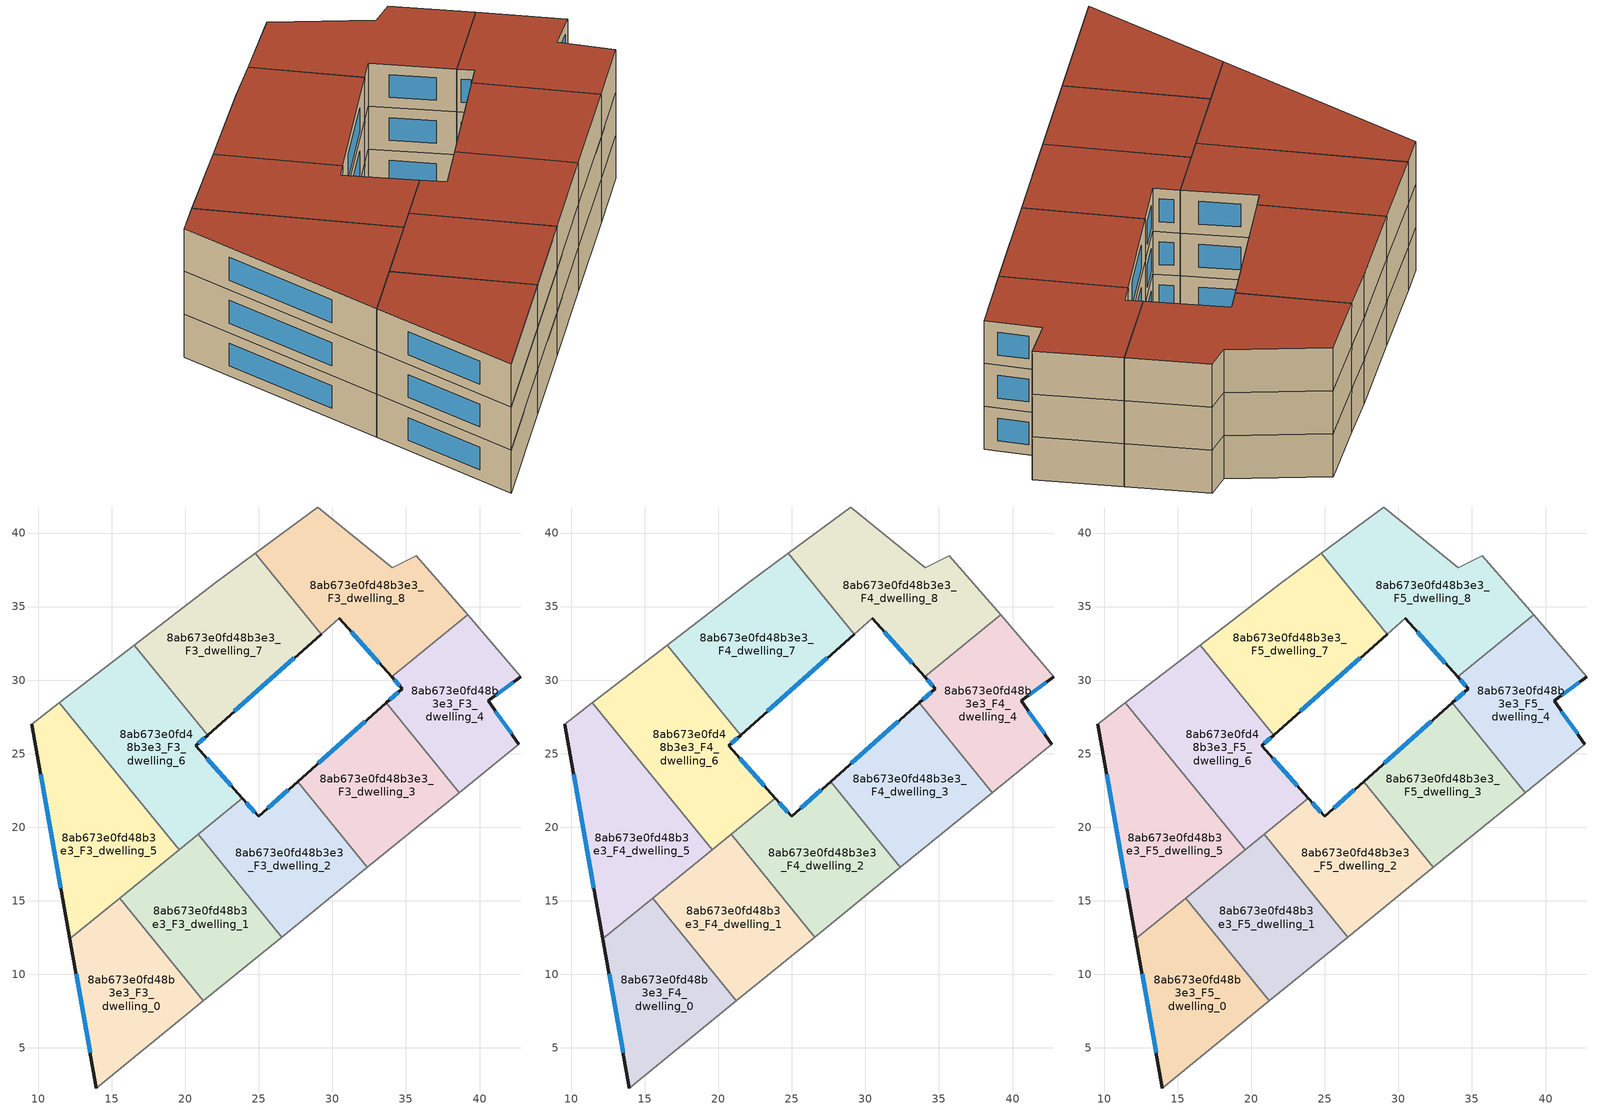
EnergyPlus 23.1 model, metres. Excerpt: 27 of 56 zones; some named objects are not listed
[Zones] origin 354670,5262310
8ab673e0fd48b3e3_F3_dwelling_0
 floor to 8ab673e0fd48b3e3_F2_dwelling_0 (EU_floor_Construction): 15.54,15.18 21.23,8.2 13.96,2.28 12.15,12.43 z9
 wall outside (EU_wall_Construction): 12.15,12.43 13.96,2.28 z9:12
 wall to 8ab673e0fd48b3e3_F3_dwelling_1 (EU_wall_Construction): 21.23,8.2 15.54,15.18 z9:12
 wall adiabatic (EU_wall_Construction): 13.96,2.28 21.23,8.2 z9:12
 wall to 8ab673e0fd48b3e3_F3_dwelling_5 (EU_wall_Construction): 15.54,15.18 12.15,12.43 z9:12
 window (EU_Window_Construction): 12.58,10.04 13.53,4.66 z9.7:11.3
8ab673e0fd48b3e3_F3_dwelling_1
 floor to 8ab673e0fd48b3e3_F2_dwelling_1 (EU_floor_Construction): 20.87,19.52 26.56,12.53 21.23,8.2 15.54,15.18 z9
 wall to 8ab673e0fd48b3e3_F3_dwelling_2 (EU_wall_Construction): 26.56,12.53 20.87,19.52 z9:12
 wall adiabatic (EU_wall_Construction): 21.23,8.2 26.56,12.53 z9:12
 wall to 8ab673e0fd48b3e3_F3_dwelling_6 (EU_wall_Construction): 20.87,19.52 19.58,18.47 z9:12
 wall to 8ab673e0fd48b3e3_F3_dwelling_5 (EU_wall_Construction): 19.58,18.47 15.54,15.18 z9:12
8ab673e0fd48b3e3_F3_dwelling_2
 floor to 8ab673e0fd48b3e3_F2_dwelling_2 (EU_floor_Construction): 27.63,23.1 32.37,17.27 26.56,12.53 20.87,19.52 23.88,21.97 24.98,20.74 z9
 wall outside (EU_wall_Construction): 27.63,23.1 24.98,20.74 23.88,21.97 z9:12
 wall to 8ab673e0fd48b3e3_F3_dwelling_3 (EU_wall_Construction): 32.37,17.27 27.63,23.1 z9:12
 wall adiabatic (EU_wall_Construction): 26.56,12.53 32.37,17.27 z9:12
 wall to 8ab673e0fd48b3e3_F3_dwelling_6 (EU_wall_Construction): 23.88,21.97 20.87,19.52 z9:12
 window (EU_Window_Construction): 24.72,21.03 24.13,21.68 / 27.01,22.54 25.6,21.29 z9.7:11.3
8ab673e0fd48b3e3_F3_dwelling_3
 floor to 8ab673e0fd48b3e3_F2_dwelling_3 (EU_floor_Construction): 33.65,28.45 38.62,22.35 32.37,17.27 27.63,23.1 z9
 wall outside (EU_wall_Construction): 33.65,28.45 27.63,23.1 z9:12
 wall to 8ab673e0fd48b3e3_F3_dwelling_4 (EU_wall_Construction): 38.62,22.35 33.65,28.45 z9:12
 wall adiabatic (EU_wall_Construction): 32.37,17.27 38.62,22.35 z9:12
 window (EU_Window_Construction): 32.24,27.19 29.04,24.35 z9.7:11.3
8ab673e0fd48b3e3_F3_dwelling_4
 floor to 8ab673e0fd48b3e3_F2_dwelling_4 (EU_floor_Construction): 39.18,34.43 42.82,30.23 40.59,28.59 42.67,25.65 38.62,22.35 33.65,28.45 34.74,29.42 34.02,30.23 z9
 wall outside (EU_wall_Construction): 34.02,30.23 34.74,29.42 33.65,28.45 / 42.67,25.65 40.59,28.59 42.82,30.23 z9:12
 wall to 8ab673e0fd48b3e3_F3_dwelling_8 (EU_wall_Construction): 39.18,34.43 34.02,30.23 z9:12
 wall adiabatic (EU_wall_Construction): 42.82,30.23 39.18,34.43 / 38.62,22.35 42.67,25.65 z9:12
 window (EU_Window_Construction): 34.19,30.04 34.57,29.61 / 41.11,28.98 42.29,29.84 / 42.18,26.34 41.08,27.9 / 34.48,29.19 33.91,28.68 z9.7:11.3
8ab673e0fd48b3e3_F3_dwelling_5
 floor to 8ab673e0fd48b3e3_F2_dwelling_5 (EU_floor_Construction): 11.44,28.47 19.58,18.47 12.15,12.43 9.55,27.02 z9
 wall outside (EU_wall_Construction): 9.55,27.02 12.15,12.43 z9:12
 wall adiabatic (EU_wall_Construction): 11.44,28.47 9.55,27.02 z9:12
 wall to 8ab673e0fd48b3e3_F3_dwelling_6 (EU_wall_Construction): 19.58,18.47 11.44,28.47 z9:12
 window (EU_Window_Construction): 10.16,23.59 11.54,15.85 z9.7:11.3
8ab673e0fd48b3e3_F3_dwelling_6
 floor to 8ab673e0fd48b3e3_F2_dwelling_6 (EU_floor_Construction): 21.52,26.26 20.69,25.53 23.88,21.97 19.58,18.47 11.44,28.47 16.53,32.38 z9
 wall outside (EU_wall_Construction): 23.88,21.97 20.69,25.53 21.52,26.26 z9:12
 wall adiabatic (EU_wall_Construction): 16.53,32.38 11.44,28.47 z9:12
 wall to 8ab673e0fd48b3e3_F3_dwelling_7 (EU_wall_Construction): 21.52,26.26 16.53,32.38 z9:12
 window (EU_Window_Construction): 23.13,22.81 21.44,24.69 / 20.89,25.7 21.32,26.09 z9.7:11.3
8ab673e0fd48b3e3_F3_dwelling_7
 floor to 8ab673e0fd48b3e3_F2_dwelling_7 (EU_floor_Construction): 24.75,38.62 29.22,33.12 21.52,26.26 16.53,32.38 22.02,36.59 z9
 wall outside (EU_wall_Construction): 21.52,26.26 29.22,33.12 z9:12
 wall adiabatic (EU_wall_Construction): 24.75,38.62 22.02,36.59 16.53,32.38 z9:12
 wall to 8ab673e0fd48b3e3_F3_dwelling_8 (EU_wall_Construction): 29.22,33.12 24.75,38.62 z9:12
 window (EU_Window_Construction): 23.33,27.87 27.41,31.51 z9.7:11.3
8ab673e0fd48b3e3_F3_dwelling_8
 floor to 8ab673e0fd48b3e3_F2_dwelling_8 (EU_floor_Construction): 35.7,38.46 39.18,34.43 34.02,30.23 30.46,34.21 29.22,33.12 24.75,38.62 28.99,41.77 34.07,37.65 z9
 wall outside (EU_wall_Construction): 30.46,34.21 34.02,30.23 z9:12
 wall adiabatic (EU_wall_Construction): 39.18,34.43 35.7,38.46 34.07,37.65 28.99,41.77 24.75,38.62 / 29.22,33.12 30.46,34.21 z9:12
 window (EU_Window_Construction): 31.29,33.28 33.18,31.16 z9.7:11.3
8ab673e0fd48b3e3_F4_dwelling_0
 floor to 8ab673e0fd48b3e3_F3_dwelling_0 (EU_floor_Construction): 15.54,15.18 21.23,8.2 13.96,2.28 12.15,12.43 z12
 wall outside (EU_wall_Construction): 12.15,12.43 13.96,2.28 z12:15
 wall to 8ab673e0fd48b3e3_F4_dwelling_1 (EU_wall_Construction): 21.23,8.2 15.54,15.18 z12:15
 wall adiabatic (EU_wall_Construction): 13.96,2.28 21.23,8.2 z12:15
 wall to 8ab673e0fd48b3e3_F4_dwelling_5 (EU_wall_Construction): 15.54,15.18 12.15,12.43 z12:15
 window (EU_Window_Construction): 12.58,10.04 13.53,4.66 z12.7:14.3
8ab673e0fd48b3e3_F4_dwelling_1
 floor to 8ab673e0fd48b3e3_F3_dwelling_1 (EU_floor_Construction): 20.87,19.52 26.56,12.53 21.23,8.2 15.54,15.18 z12
 wall to 8ab673e0fd48b3e3_F4_dwelling_2 (EU_wall_Construction): 26.56,12.53 20.87,19.52 z12:15
 wall adiabatic (EU_wall_Construction): 21.23,8.2 26.56,12.53 z12:15
 wall to 8ab673e0fd48b3e3_F4_dwelling_6 (EU_wall_Construction): 20.87,19.52 19.58,18.47 z12:15
 wall to 8ab673e0fd48b3e3_F4_dwelling_5 (EU_wall_Construction): 19.58,18.47 15.54,15.18 z12:15
8ab673e0fd48b3e3_F4_dwelling_2
 floor to 8ab673e0fd48b3e3_F3_dwelling_2 (EU_floor_Construction): 27.63,23.1 32.37,17.27 26.56,12.53 20.87,19.52 23.88,21.97 24.98,20.74 z12
 wall outside (EU_wall_Construction): 27.63,23.1 24.98,20.74 23.88,21.97 z12:15
 wall to 8ab673e0fd48b3e3_F4_dwelling_3 (EU_wall_Construction): 32.37,17.27 27.63,23.1 z12:15
 wall adiabatic (EU_wall_Construction): 26.56,12.53 32.37,17.27 z12:15
 wall to 8ab673e0fd48b3e3_F4_dwelling_6 (EU_wall_Construction): 23.88,21.97 20.87,19.52 z12:15
 window (EU_Window_Construction): 24.72,21.03 24.13,21.68 / 27.01,22.54 25.6,21.29 z12.7:14.3
8ab673e0fd48b3e3_F4_dwelling_3
 floor to 8ab673e0fd48b3e3_F3_dwelling_3 (EU_floor_Construction): 33.65,28.45 38.62,22.35 32.37,17.27 27.63,23.1 z12
 wall outside (EU_wall_Construction): 33.65,28.45 27.63,23.1 z12:15
 wall to 8ab673e0fd48b3e3_F4_dwelling_4 (EU_wall_Construction): 38.62,22.35 33.65,28.45 z12:15
 wall adiabatic (EU_wall_Construction): 32.37,17.27 38.62,22.35 z12:15
 window (EU_Window_Construction): 32.24,27.19 29.04,24.35 z12.7:14.3
8ab673e0fd48b3e3_F4_dwelling_4
 floor to 8ab673e0fd48b3e3_F3_dwelling_4 (EU_floor_Construction): 39.18,34.43 42.82,30.23 40.59,28.59 42.67,25.65 38.62,22.35 33.65,28.45 34.74,29.42 34.02,30.23 z12
 wall outside (EU_wall_Construction): 34.02,30.23 34.74,29.42 33.65,28.45 / 42.67,25.65 40.59,28.59 42.82,30.23 z12:15
 wall to 8ab673e0fd48b3e3_F4_dwelling_8 (EU_wall_Construction): 39.18,34.43 34.02,30.23 z12:15
 wall adiabatic (EU_wall_Construction): 42.82,30.23 39.18,34.43 / 38.62,22.35 42.67,25.65 z12:15
 window (EU_Window_Construction): 34.19,30.04 34.57,29.61 / 41.11,28.98 42.29,29.84 / 42.18,26.34 41.08,27.9 / 34.48,29.19 33.91,28.68 z12.7:14.3
8ab673e0fd48b3e3_F4_dwelling_5
 floor to 8ab673e0fd48b3e3_F3_dwelling_5 (EU_floor_Construction): 11.44,28.47 19.58,18.47 12.15,12.43 9.55,27.02 z12
 wall outside (EU_wall_Construction): 9.55,27.02 12.15,12.43 z12:15
 wall adiabatic (EU_wall_Construction): 11.44,28.47 9.55,27.02 z12:15
 wall to 8ab673e0fd48b3e3_F4_dwelling_6 (EU_wall_Construction): 19.58,18.47 11.44,28.47 z12:15
 window (EU_Window_Construction): 10.16,23.59 11.54,15.85 z12.7:14.3
8ab673e0fd48b3e3_F4_dwelling_6
 floor to 8ab673e0fd48b3e3_F3_dwelling_6 (EU_floor_Construction): 21.52,26.26 20.69,25.53 23.88,21.97 19.58,18.47 11.44,28.47 16.53,32.38 z12
 wall outside (EU_wall_Construction): 23.88,21.97 20.69,25.53 21.52,26.26 z12:15
 wall adiabatic (EU_wall_Construction): 16.53,32.38 11.44,28.47 z12:15
 wall to 8ab673e0fd48b3e3_F4_dwelling_7 (EU_wall_Construction): 21.52,26.26 16.53,32.38 z12:15
 window (EU_Window_Construction): 23.13,22.81 21.44,24.69 / 20.89,25.7 21.32,26.09 z12.7:14.3
8ab673e0fd48b3e3_F4_dwelling_7
 floor to 8ab673e0fd48b3e3_F3_dwelling_7 (EU_floor_Construction): 24.75,38.62 29.22,33.12 21.52,26.26 16.53,32.38 22.02,36.59 z12
 wall outside (EU_wall_Construction): 21.52,26.26 29.22,33.12 z12:15
 wall adiabatic (EU_wall_Construction): 24.75,38.62 22.02,36.59 16.53,32.38 z12:15
 wall to 8ab673e0fd48b3e3_F4_dwelling_8 (EU_wall_Construction): 29.22,33.12 24.75,38.62 z12:15
 window (EU_Window_Construction): 23.33,27.87 27.41,31.51 z12.7:14.3
8ab673e0fd48b3e3_F4_dwelling_8
 floor to 8ab673e0fd48b3e3_F3_dwelling_8 (EU_floor_Construction): 35.7,38.46 39.18,34.43 34.02,30.23 30.46,34.21 29.22,33.12 24.75,38.62 28.99,41.77 34.07,37.65 z12
 wall outside (EU_wall_Construction): 30.46,34.21 34.02,30.23 z12:15
 wall adiabatic (EU_wall_Construction): 39.18,34.43 35.7,38.46 34.07,37.65 28.99,41.77 24.75,38.62 / 29.22,33.12 30.46,34.21 z12:15
 window (EU_Window_Construction): 31.29,33.28 33.18,31.16 z12.7:14.3
8ab673e0fd48b3e3_F5_dwelling_0
 floor to 8ab673e0fd48b3e3_F4_dwelling_0 (EU_floor_Construction): 15.54,15.18 21.23,8.2 13.96,2.28 12.15,12.43 z15
 wall outside (EU_wall_Construction): 12.15,12.43 13.96,2.28 z15:18
 wall to 8ab673e0fd48b3e3_F5_dwelling_1 (EU_wall_Construction): 21.23,8.2 15.54,15.18 z15:18
 wall adiabatic (EU_wall_Construction): 13.96,2.28 21.23,8.2 z15:18
 wall to 8ab673e0fd48b3e3_F5_dwelling_5 (EU_wall_Construction): 15.54,15.18 12.15,12.43 z15:18
 window (EU_Window_Construction): 12.58,10.04 13.53,4.66 z15.7:17.3
 roof outside (EU_roof_Construction): 21.23,8.2 15.54,15.18 12.15,12.43 13.96,2.28 z18
8ab673e0fd48b3e3_F5_dwelling_1
 floor to 8ab673e0fd48b3e3_F4_dwelling_1 (EU_floor_Construction): 20.87,19.52 26.56,12.53 21.23,8.2 15.54,15.18 z15
 wall to 8ab673e0fd48b3e3_F5_dwelling_2 (EU_wall_Construction): 26.56,12.53 20.87,19.52 z15:18
 wall adiabatic (EU_wall_Construction): 21.23,8.2 26.56,12.53 z15:18
 wall to 8ab673e0fd48b3e3_F5_dwelling_6 (EU_wall_Construction): 20.87,19.52 19.58,18.47 z15:18
 wall to 8ab673e0fd48b3e3_F5_dwelling_5 (EU_wall_Construction): 19.58,18.47 15.54,15.18 z15:18
 roof outside (EU_roof_Construction): 26.56,12.53 20.87,19.52 15.54,15.18 21.23,8.2 z18
8ab673e0fd48b3e3_F5_dwelling_2
 floor to 8ab673e0fd48b3e3_F4_dwelling_2 (EU_floor_Construction): 27.63,23.1 32.37,17.27 26.56,12.53 20.87,19.52 23.88,21.97 24.98,20.74 z15
 wall outside (EU_wall_Construction): 27.63,23.1 24.98,20.74 23.88,21.97 z15:18
 wall to 8ab673e0fd48b3e3_F5_dwelling_3 (EU_wall_Construction): 32.37,17.27 27.63,23.1 z15:18
 wall adiabatic (EU_wall_Construction): 26.56,12.53 32.37,17.27 z15:18
 wall to 8ab673e0fd48b3e3_F5_dwelling_6 (EU_wall_Construction): 23.88,21.97 20.87,19.52 z15:18
 window (EU_Window_Construction): 24.72,21.03 24.13,21.68 / 27.01,22.54 25.6,21.29 z15.7:17.3
 roof outside (EU_roof_Construction): 32.37,17.27 27.63,23.1 24.98,20.74 23.88,21.97 20.87,19.52 26.56,12.53 z18
8ab673e0fd48b3e3_F5_dwelling_3
 floor to 8ab673e0fd48b3e3_F4_dwelling_3 (EU_floor_Construction): 33.65,28.45 38.62,22.35 32.37,17.27 27.63,23.1 z15
 wall outside (EU_wall_Construction): 33.65,28.45 27.63,23.1 z15:18
 wall to 8ab673e0fd48b3e3_F5_dwelling_4 (EU_wall_Construction): 38.62,22.35 33.65,28.45 z15:18
 wall adiabatic (EU_wall_Construction): 32.37,17.27 38.62,22.35 z15:18
 window (EU_Window_Construction): 32.24,27.19 29.04,24.35 z15.7:17.3
 roof outside (EU_roof_Construction): 38.62,22.35 33.65,28.45 27.63,23.1 32.37,17.27 z18
8ab673e0fd48b3e3_F5_dwelling_4
 floor to 8ab673e0fd48b3e3_F4_dwelling_4 (EU_floor_Construction): 39.18,34.43 42.82,30.23 40.59,28.59 42.67,25.65 38.62,22.35 33.65,28.45 34.74,29.42 34.02,30.23 z15
 wall outside (EU_wall_Construction): 34.02,30.23 34.74,29.42 33.65,28.45 / 42.67,25.65 40.59,28.59 42.82,30.23 z15:18
 wall to 8ab673e0fd48b3e3_F5_dwelling_8 (EU_wall_Construction): 39.18,34.43 34.02,30.23 z15:18
 wall adiabatic (EU_wall_Construction): 42.82,30.23 39.18,34.43 / 38.62,22.35 42.67,25.65 z15:18
 window (EU_Window_Construction): 34.19,30.04 34.57,29.61 / 41.11,28.98 42.29,29.84 / 42.18,26.34 41.08,27.9 / 34.48,29.19 33.91,28.68 z15.7:17.3
 roof outside (EU_roof_Construction): 42.67,25.65 40.59,28.59 42.82,30.23 39.18,34.43 34.02,30.23 34.74,29.42 33.65,28.45 38.62,22.35 z18
8ab673e0fd48b3e3_F5_dwelling_5
 floor to 8ab673e0fd48b3e3_F4_dwelling_5 (EU_floor_Construction): 11.44,28.47 19.58,18.47 12.15,12.43 9.55,27.02 z15
 wall outside (EU_wall_Construction): 9.55,27.02 12.15,12.43 z15:18
 wall adiabatic (EU_wall_Construction): 11.44,28.47 9.55,27.02 z15:18
 wall to 8ab673e0fd48b3e3_F5_dwelling_6 (EU_wall_Construction): 19.58,18.47 11.44,28.47 z15:18
 window (EU_Window_Construction): 10.16,23.59 11.54,15.85 z15.7:17.3
 roof outside (EU_roof_Construction): 19.58,18.47 11.44,28.47 9.55,27.02 12.15,12.43 z18
8ab673e0fd48b3e3_F5_dwelling_6
 floor to 8ab673e0fd48b3e3_F4_dwelling_6 (EU_floor_Construction): 21.52,26.26 20.69,25.53 23.88,21.97 19.58,18.47 11.44,28.47 16.53,32.38 z15
 wall outside (EU_wall_Construction): 23.88,21.97 20.69,25.53 21.52,26.26 z15:18
 wall adiabatic (EU_wall_Construction): 16.53,32.38 11.44,28.47 z15:18
 wall to 8ab673e0fd48b3e3_F5_dwelling_7 (EU_wall_Construction): 21.52,26.26 16.53,32.38 z15:18
 window (EU_Window_Construction): 23.13,22.81 21.44,24.69 / 20.89,25.7 21.32,26.09 z15.7:17.3
 roof outside (EU_roof_Construction): 23.88,21.97 20.69,25.53 21.52,26.26 16.53,32.38 11.44,28.47 19.58,18.47 z18
8ab673e0fd48b3e3_F5_dwelling_7
 floor to 8ab673e0fd48b3e3_F4_dwelling_7 (EU_floor_Construction): 24.75,38.62 29.22,33.12 21.52,26.26 16.53,32.38 22.02,36.59 z15
 wall outside (EU_wall_Construction): 21.52,26.26 29.22,33.12 z15:18
 wall adiabatic (EU_wall_Construction): 24.75,38.62 22.02,36.59 16.53,32.38 z15:18
 wall to 8ab673e0fd48b3e3_F5_dwelling_8 (EU_wall_Construction): 29.22,33.12 24.75,38.62 z15:18
 window (EU_Window_Construction): 23.33,27.87 27.41,31.51 z15.7:17.3
 roof outside (EU_roof_Construction): 29.22,33.12 24.75,38.62 22.02,36.59 16.53,32.38 21.52,26.26 z18
8ab673e0fd48b3e3_F5_dwelling_8
 floor to 8ab673e0fd48b3e3_F4_dwelling_8 (EU_floor_Construction): 35.7,38.46 39.18,34.43 34.02,30.23 30.46,34.21 29.22,33.12 24.75,38.62 28.99,41.77 34.07,37.65 z15
 wall outside (EU_wall_Construction): 30.46,34.21 34.02,30.23 z15:18
 wall adiabatic (EU_wall_Construction): 39.18,34.43 35.7,38.46 34.07,37.65 28.99,41.77 24.75,38.62 / 29.22,33.12 30.46,34.21 z15:18
 window (EU_Window_Construction): 31.29,33.28 33.18,31.16 z15.7:17.3
 roof outside (EU_roof_Construction): 39.18,34.43 35.7,38.46 34.07,37.65 28.99,41.77 24.75,38.62 29.22,33.12 30.46,34.21 34.02,30.23 z18
[Building]
EU S2 Campaign: North Axis=0; Terrain=City; Solar Distribution=FullExterior
[Site:Location]
Budapest.Ferenc.Liszt.Intl.AP: Latitude=47.437; Longitude=19.256; Time Zone=1; Elevation=185
[SizingPeriod:WeatherFileDays]
AnnualSizingPeriod: Begin Month=1; Begin Day of Month=1; End Month=12; End Day of Month=31; Day of Week for Start Day=Monday; Use Weather File Daylight Saving Period=No; Use Weather File Rain and Snow Indicators=No
[MATERIAL]
EU_InternalMass_Material: Roughness=MediumRough; Thickness=0.1; Conductivity=1; Density=1800; Specific Heat=900; Thermal Absorptance=0.9; Solar Absorptance=0.7; Visible Absorptance=0.7
[MATERIAL:NOMASS] Roughness=MediumRough; Thermal Absorptance=0.9; Solar Absorptance=0.7; Visible Absorptance=0.7
Name | Thermal Resistance
EU_wall_NoMass | 0.832559
EU_roof_NoMass | 1.39638
EU_floor_NoMass | 0.872794
[WINDOWMATERIAL:SIMPLEGLAZINGSYSTEM]
EU_Window_SimpleGlazing: UFactor=2.79869; Solar Heat Gain Coefficient=0.75; Visible Transmittance=0.75
[CONSTRUCTION]
EU_wall_Construction: EU_wall_NoMass
EU_roof_Construction: EU_roof_NoMass
EU_floor_Construction: EU_floor_NoMass
EU_Window_Construction: EU_Window_SimpleGlazing
EU_InternalMass_Construction: EU_InternalMass_Material
[ZONE] Type=1; Multiplier=1; Ceiling Height=autocalculate; Floor Area=autocalculate; Part of Total Floor Area=Yes
Name | Volume
8ab673e0fd48b3e3_F3_dwelling_0; 8ab673e0fd48b3e3_F4_dwelling_0; 8ab673e0fd48b3e3_F5_dwelling_0 | 185.828
8ab673e0fd48b3e3_F3_dwelling_1; 8ab673e0fd48b3e3_F4_dwelling_1; 8ab673e0fd48b3e3_F5_dwelling_1 | 185.833
8ab673e0fd48b3e3_F3_dwelling_2; 8ab673e0fd48b3e3_F4_dwelling_2; 8ab673e0fd48b3e3_F5_dwelling_2 | 185.84
8ab673e0fd48b3e3_F3_dwelling_3; 8ab673e0fd48b3e3_F4_dwelling_3; 8ab673e0fd48b3e3_F5_dwelling_3 | 185.816
8ab673e0fd48b3e3_F3_dwelling_4; 8ab673e0fd48b3e3_F4_dwelling_4; 8ab673e0fd48b3e3_F5_dwelling_4 | 185.814
8ab673e0fd48b3e3_F3_dwelling_5; 8ab673e0fd48b3e3_F4_dwelling_5; 8ab673e0fd48b3e3_F5_dwelling_5 | 232.283
8ab673e0fd48b3e3_F3_dwelling_6; 8ab673e0fd48b3e3_F4_dwelling_6; 8ab673e0fd48b3e3_F5_dwelling_6 | 232.284
8ab673e0fd48b3e3_F3_dwelling_7; 8ab673e0fd48b3e3_F4_dwelling_7; 8ab673e0fd48b3e3_F5_dwelling_7 | 232.281
8ab673e0fd48b3e3_F3_dwelling_8; 8ab673e0fd48b3e3_F4_dwelling_8; 8ab673e0fd48b3e3_F5_dwelling_8 | 232.272
[INTERNALMASS] Construction=EU_InternalMass_Construction
Name | Zone or ZoneList | Surface Area
8ab673e0fd48b3e3_F3_dwelling_0_EU_InternalMass | 8ab673e0fd48b3e3_F3_dwelling_0 | 61.9427
8ab673e0fd48b3e3_F3_dwelling_1_EU_InternalMass | 8ab673e0fd48b3e3_F3_dwelling_1 | 61.9441
8ab673e0fd48b3e3_F3_dwelling_2_EU_InternalMass | 8ab673e0fd48b3e3_F3_dwelling_2 | 61.9466
8ab673e0fd48b3e3_F3_dwelling_3_EU_InternalMass | 8ab673e0fd48b3e3_F3_dwelling_3 | 61.9387
8ab673e0fd48b3e3_F3_dwelling_4_EU_InternalMass | 8ab673e0fd48b3e3_F3_dwelling_4 | 61.9383
8ab673e0fd48b3e3_F3_dwelling_5_EU_InternalMass | 8ab673e0fd48b3e3_F3_dwelling_5 | 77.4275
8ab673e0fd48b3e3_F3_dwelling_6_EU_InternalMass | 8ab673e0fd48b3e3_F3_dwelling_6 | 77.4282
8ab673e0fd48b3e3_F3_dwelling_7_EU_InternalMass | 8ab673e0fd48b3e3_F3_dwelling_7 | 77.4271
8ab673e0fd48b3e3_F3_dwelling_8_EU_InternalMass | 8ab673e0fd48b3e3_F3_dwelling_8 | 77.4238
8ab673e0fd48b3e3_F4_dwelling_0_EU_InternalMass | 8ab673e0fd48b3e3_F4_dwelling_0 | 61.9427
8ab673e0fd48b3e3_F4_dwelling_1_EU_InternalMass | 8ab673e0fd48b3e3_F4_dwelling_1 | 61.9441
8ab673e0fd48b3e3_F4_dwelling_2_EU_InternalMass | 8ab673e0fd48b3e3_F4_dwelling_2 | 61.9466
8ab673e0fd48b3e3_F4_dwelling_3_EU_InternalMass | 8ab673e0fd48b3e3_F4_dwelling_3 | 61.9387
8ab673e0fd48b3e3_F4_dwelling_4_EU_InternalMass | 8ab673e0fd48b3e3_F4_dwelling_4 | 61.9383
8ab673e0fd48b3e3_F4_dwelling_5_EU_InternalMass | 8ab673e0fd48b3e3_F4_dwelling_5 | 77.4275
8ab673e0fd48b3e3_F4_dwelling_6_EU_InternalMass | 8ab673e0fd48b3e3_F4_dwelling_6 | 77.4282
8ab673e0fd48b3e3_F4_dwelling_7_EU_InternalMass | 8ab673e0fd48b3e3_F4_dwelling_7 | 77.4271
8ab673e0fd48b3e3_F4_dwelling_8_EU_InternalMass | 8ab673e0fd48b3e3_F4_dwelling_8 | 77.4238
8ab673e0fd48b3e3_F5_dwelling_0_EU_InternalMass | 8ab673e0fd48b3e3_F5_dwelling_0 | 61.9427
8ab673e0fd48b3e3_F5_dwelling_1_EU_InternalMass | 8ab673e0fd48b3e3_F5_dwelling_1 | 61.9441
8ab673e0fd48b3e3_F5_dwelling_2_EU_InternalMass | 8ab673e0fd48b3e3_F5_dwelling_2 | 61.9466
8ab673e0fd48b3e3_F5_dwelling_3_EU_InternalMass | 8ab673e0fd48b3e3_F5_dwelling_3 | 61.9387
8ab673e0fd48b3e3_F5_dwelling_4_EU_InternalMass | 8ab673e0fd48b3e3_F5_dwelling_4 | 61.9383
8ab673e0fd48b3e3_F5_dwelling_5_EU_InternalMass | 8ab673e0fd48b3e3_F5_dwelling_5 | 77.4275
8ab673e0fd48b3e3_F5_dwelling_6_EU_InternalMass | 8ab673e0fd48b3e3_F5_dwelling_6 | 77.4282
8ab673e0fd48b3e3_F5_dwelling_7_EU_InternalMass | 8ab673e0fd48b3e3_F5_dwelling_7 | 77.4271
8ab673e0fd48b3e3_F5_dwelling_8_EU_InternalMass | 8ab673e0fd48b3e3_F5_dwelling_8 | 77.4238
[OTHEREQUIPMENT] Fuel Type=Electricity; Design Level Calculation Method=Watts/Area; Power per Zone Floor Area=1; Fraction Latent=0; Fraction Radiant=0; Fraction Lost=0; Carbon Dioxide Generation Rate=0; EndUse Subcategory=EU_Step8_InternalGains
Name | Zone or ZoneList or Space or SpaceList | Schedule
EU_Step8_InternalGain_8ab673e0fd48b3e3_F3_dwelling_0_f000 | 8ab673e0fd48b3e3_F3_dwelling_0 | EU_Step8_GainSchedule_8ab673e0fd48b3e3_F3_dwelling_0_f000
EU_Step8_InternalGain_8ab673e0fd48b3e3_F3_dwelling_1_f000 | 8ab673e0fd48b3e3_F3_dwelling_1 | EU_Step8_GainSchedule_8ab673e0fd48b3e3_F3_dwelling_1_f000
EU_Step8_InternalGain_8ab673e0fd48b3e3_F3_dwelling_2_f000 | 8ab673e0fd48b3e3_F3_dwelling_2 | EU_Step8_GainSchedule_8ab673e0fd48b3e3_F3_dwelling_2_f000
EU_Step8_InternalGain_8ab673e0fd48b3e3_F3_dwelling_3_f000 | 8ab673e0fd48b3e3_F3_dwelling_3 | EU_Step8_GainSchedule_8ab673e0fd48b3e3_F3_dwelling_3_f000
EU_Step8_InternalGain_8ab673e0fd48b3e3_F3_dwelling_4_f000 | 8ab673e0fd48b3e3_F3_dwelling_4 | EU_Step8_GainSchedule_8ab673e0fd48b3e3_F3_dwelling_4_f000
EU_Step8_InternalGain_8ab673e0fd48b3e3_F3_dwelling_5_f000 | 8ab673e0fd48b3e3_F3_dwelling_5 | EU_Step8_GainSchedule_8ab673e0fd48b3e3_F3_dwelling_5_f000
EU_Step8_InternalGain_8ab673e0fd48b3e3_F3_dwelling_6_f000 | 8ab673e0fd48b3e3_F3_dwelling_6 | EU_Step8_GainSchedule_8ab673e0fd48b3e3_F3_dwelling_6_f000
EU_Step8_InternalGain_8ab673e0fd48b3e3_F3_dwelling_7_f000 | 8ab673e0fd48b3e3_F3_dwelling_7 | EU_Step8_GainSchedule_8ab673e0fd48b3e3_F3_dwelling_7_f000
EU_Step8_InternalGain_8ab673e0fd48b3e3_F3_dwelling_8_f000 | 8ab673e0fd48b3e3_F3_dwelling_8 | EU_Step8_GainSchedule_8ab673e0fd48b3e3_F3_dwelling_8_f000
EU_Step8_InternalGain_8ab673e0fd48b3e3_F4_dwelling_0_f000 | 8ab673e0fd48b3e3_F4_dwelling_0 | EU_Step8_GainSchedule_8ab673e0fd48b3e3_F4_dwelling_0_f000
EU_Step8_InternalGain_8ab673e0fd48b3e3_F4_dwelling_1_f000 | 8ab673e0fd48b3e3_F4_dwelling_1 | EU_Step8_GainSchedule_8ab673e0fd48b3e3_F4_dwelling_1_f000
EU_Step8_InternalGain_8ab673e0fd48b3e3_F4_dwelling_2_f000 | 8ab673e0fd48b3e3_F4_dwelling_2 | EU_Step8_GainSchedule_8ab673e0fd48b3e3_F4_dwelling_2_f000
EU_Step8_InternalGain_8ab673e0fd48b3e3_F4_dwelling_3_f000 | 8ab673e0fd48b3e3_F4_dwelling_3 | EU_Step8_GainSchedule_8ab673e0fd48b3e3_F4_dwelling_3_f000
EU_Step8_InternalGain_8ab673e0fd48b3e3_F4_dwelling_4_f000 | 8ab673e0fd48b3e3_F4_dwelling_4 | EU_Step8_GainSchedule_8ab673e0fd48b3e3_F4_dwelling_4_f000
EU_Step8_InternalGain_8ab673e0fd48b3e3_F4_dwelling_5_f000 | 8ab673e0fd48b3e3_F4_dwelling_5 | EU_Step8_GainSchedule_8ab673e0fd48b3e3_F4_dwelling_5_f000
EU_Step8_InternalGain_8ab673e0fd48b3e3_F4_dwelling_6_f000 | 8ab673e0fd48b3e3_F4_dwelling_6 | EU_Step8_GainSchedule_8ab673e0fd48b3e3_F4_dwelling_6_f000
EU_Step8_InternalGain_8ab673e0fd48b3e3_F4_dwelling_7_f000 | 8ab673e0fd48b3e3_F4_dwelling_7 | EU_Step8_GainSchedule_8ab673e0fd48b3e3_F4_dwelling_7_f000
EU_Step8_InternalGain_8ab673e0fd48b3e3_F4_dwelling_8_f000 | 8ab673e0fd48b3e3_F4_dwelling_8 | EU_Step8_GainSchedule_8ab673e0fd48b3e3_F4_dwelling_8_f000
EU_Step8_InternalGain_8ab673e0fd48b3e3_F5_dwelling_0_f000 | 8ab673e0fd48b3e3_F5_dwelling_0 | EU_Step8_GainSchedule_8ab673e0fd48b3e3_F5_dwelling_0_f000
EU_Step8_InternalGain_8ab673e0fd48b3e3_F5_dwelling_1_f000 | 8ab673e0fd48b3e3_F5_dwelling_1 | EU_Step8_GainSchedule_8ab673e0fd48b3e3_F5_dwelling_1_f000
EU_Step8_InternalGain_8ab673e0fd48b3e3_F5_dwelling_2_f000 | 8ab673e0fd48b3e3_F5_dwelling_2 | EU_Step8_GainSchedule_8ab673e0fd48b3e3_F5_dwelling_2_f000
EU_Step8_InternalGain_8ab673e0fd48b3e3_F5_dwelling_3_f000 | 8ab673e0fd48b3e3_F5_dwelling_3 | EU_Step8_GainSchedule_8ab673e0fd48b3e3_F5_dwelling_3_f000
EU_Step8_InternalGain_8ab673e0fd48b3e3_F5_dwelling_4_f000 | 8ab673e0fd48b3e3_F5_dwelling_4 | EU_Step8_GainSchedule_8ab673e0fd48b3e3_F5_dwelling_4_f000
EU_Step8_InternalGain_8ab673e0fd48b3e3_F5_dwelling_5_f000 | 8ab673e0fd48b3e3_F5_dwelling_5 | EU_Step8_GainSchedule_8ab673e0fd48b3e3_F5_dwelling_5_f000
EU_Step8_InternalGain_8ab673e0fd48b3e3_F5_dwelling_6_f000 | 8ab673e0fd48b3e3_F5_dwelling_6 | EU_Step8_GainSchedule_8ab673e0fd48b3e3_F5_dwelling_6_f000
EU_Step8_InternalGain_8ab673e0fd48b3e3_F5_dwelling_7_f000 | 8ab673e0fd48b3e3_F5_dwelling_7 | EU_Step8_GainSchedule_8ab673e0fd48b3e3_F5_dwelling_7_f000
EU_Step8_InternalGain_8ab673e0fd48b3e3_F5_dwelling_8_f000 | 8ab673e0fd48b3e3_F5_dwelling_8 | EU_Step8_GainSchedule_8ab673e0fd48b3e3_F5_dwelling_8_f000
[ZONEVENTILATION:DESIGNFLOWRATE] Schedule=EU_AlwaysOn; Design Flow Rate Calculation Method=AirChanges/Hour; Air Changes per Hour=0.475469; Ventilation Type=Natural; Fan Pressure Rise=0; Fan Total Efficiency=1; Constant Term Coefficient=1; Temperature Term Coefficient=0; Velocity Term Coefficient=0; Velocity Squared Term Coefficient=0; Minimum Indoor Temperature=-100; Maximum Indoor Temperature=100; Delta Temperature=-100; Minimum Outdoor Temperature=-100; Maximum Outdoor Temperature=100; Maximum Wind Speed=40
Name | Zone or ZoneList or Space or SpaceList
EU_ConstantAir_8ab673e0fd48b3e3_F3_dwelling_0 | 8ab673e0fd48b3e3_F3_dwelling_0
EU_ConstantAir_8ab673e0fd48b3e3_F3_dwelling_1 | 8ab673e0fd48b3e3_F3_dwelling_1
EU_ConstantAir_8ab673e0fd48b3e3_F3_dwelling_2 | 8ab673e0fd48b3e3_F3_dwelling_2
EU_ConstantAir_8ab673e0fd48b3e3_F3_dwelling_3 | 8ab673e0fd48b3e3_F3_dwelling_3
EU_ConstantAir_8ab673e0fd48b3e3_F3_dwelling_4 | 8ab673e0fd48b3e3_F3_dwelling_4
EU_ConstantAir_8ab673e0fd48b3e3_F3_dwelling_5 | 8ab673e0fd48b3e3_F3_dwelling_5
EU_ConstantAir_8ab673e0fd48b3e3_F3_dwelling_6 | 8ab673e0fd48b3e3_F3_dwelling_6
EU_ConstantAir_8ab673e0fd48b3e3_F3_dwelling_7 | 8ab673e0fd48b3e3_F3_dwelling_7
EU_ConstantAir_8ab673e0fd48b3e3_F3_dwelling_8 | 8ab673e0fd48b3e3_F3_dwelling_8
EU_ConstantAir_8ab673e0fd48b3e3_F4_dwelling_0 | 8ab673e0fd48b3e3_F4_dwelling_0
EU_ConstantAir_8ab673e0fd48b3e3_F4_dwelling_1 | 8ab673e0fd48b3e3_F4_dwelling_1
EU_ConstantAir_8ab673e0fd48b3e3_F4_dwelling_2 | 8ab673e0fd48b3e3_F4_dwelling_2
EU_ConstantAir_8ab673e0fd48b3e3_F4_dwelling_3 | 8ab673e0fd48b3e3_F4_dwelling_3
EU_ConstantAir_8ab673e0fd48b3e3_F4_dwelling_4 | 8ab673e0fd48b3e3_F4_dwelling_4
EU_ConstantAir_8ab673e0fd48b3e3_F4_dwelling_5 | 8ab673e0fd48b3e3_F4_dwelling_5
EU_ConstantAir_8ab673e0fd48b3e3_F4_dwelling_6 | 8ab673e0fd48b3e3_F4_dwelling_6
EU_ConstantAir_8ab673e0fd48b3e3_F4_dwelling_7 | 8ab673e0fd48b3e3_F4_dwelling_7
EU_ConstantAir_8ab673e0fd48b3e3_F4_dwelling_8 | 8ab673e0fd48b3e3_F4_dwelling_8
EU_ConstantAir_8ab673e0fd48b3e3_F5_dwelling_0 | 8ab673e0fd48b3e3_F5_dwelling_0
EU_ConstantAir_8ab673e0fd48b3e3_F5_dwelling_1 | 8ab673e0fd48b3e3_F5_dwelling_1
EU_ConstantAir_8ab673e0fd48b3e3_F5_dwelling_2 | 8ab673e0fd48b3e3_F5_dwelling_2
EU_ConstantAir_8ab673e0fd48b3e3_F5_dwelling_3 | 8ab673e0fd48b3e3_F5_dwelling_3
EU_ConstantAir_8ab673e0fd48b3e3_F5_dwelling_4 | 8ab673e0fd48b3e3_F5_dwelling_4
EU_ConstantAir_8ab673e0fd48b3e3_F5_dwelling_5 | 8ab673e0fd48b3e3_F5_dwelling_5
EU_ConstantAir_8ab673e0fd48b3e3_F5_dwelling_6 | 8ab673e0fd48b3e3_F5_dwelling_6
EU_ConstantAir_8ab673e0fd48b3e3_F5_dwelling_7 | 8ab673e0fd48b3e3_F5_dwelling_7
EU_ConstantAir_8ab673e0fd48b3e3_F5_dwelling_8 | 8ab673e0fd48b3e3_F5_dwelling_8
[HVACTEMPLATE:ZONE:IDEALLOADSAIRSYSTEM] System Availability Schedule=EU_AlwaysOn; Maximum Heating Supply Air Temperature=50; Minimum Cooling Supply Air Temperature=13; Maximum Heating Supply Air Humidity Ratio=0.0156; Minimum Cooling Supply Air Humidity Ratio=0.0077; Heating Limit=NoLimit; Cooling Limit=NoLimit; Heating Availability Schedule=EU_AlwaysOn; Cooling Availability Schedule=EU_CoolingOff; Dehumidification Control Type=ConstantSensibleHeatRatio; Cooling Sensible Heat Ratio=0.7; Dehumidification Setpoint=60; Humidification Control Type=None; Humidification Setpoint=30; Outdoor Air Method=None; Outdoor Air Flow Rate per Person=0.00944; Outdoor Air Flow Rate per Zone Floor Area=0; Outdoor Air Flow Rate per Zone=0; Demand Controlled Ventilation Type=None; Outdoor Air Economizer Type=NoEconomizer; Heat Recovery Type=None; Sensible Heat Recovery Effectiveness=0.7; Latent Heat Recovery Effectiveness=0.65
Name | Template Thermostat
8ab673e0fd48b3e3_F3_dwelling_0 | EU_HeatOnly_8ab673e0fd48b3e3_F3_dwelling_0
8ab673e0fd48b3e3_F3_dwelling_1 | EU_HeatOnly_8ab673e0fd48b3e3_F3_dwelling_1
8ab673e0fd48b3e3_F3_dwelling_2 | EU_HeatOnly_8ab673e0fd48b3e3_F3_dwelling_2
8ab673e0fd48b3e3_F3_dwelling_3 | EU_HeatOnly_8ab673e0fd48b3e3_F3_dwelling_3
8ab673e0fd48b3e3_F3_dwelling_4 | EU_HeatOnly_8ab673e0fd48b3e3_F3_dwelling_4
8ab673e0fd48b3e3_F3_dwelling_5 | EU_HeatOnly_8ab673e0fd48b3e3_F3_dwelling_5
8ab673e0fd48b3e3_F3_dwelling_6 | EU_HeatOnly_8ab673e0fd48b3e3_F3_dwelling_6
8ab673e0fd48b3e3_F3_dwelling_7 | EU_HeatOnly_8ab673e0fd48b3e3_F3_dwelling_7
8ab673e0fd48b3e3_F3_dwelling_8 | EU_HeatOnly_8ab673e0fd48b3e3_F3_dwelling_8
8ab673e0fd48b3e3_F4_dwelling_0 | EU_HeatOnly_8ab673e0fd48b3e3_F4_dwelling_0
8ab673e0fd48b3e3_F4_dwelling_1 | EU_HeatOnly_8ab673e0fd48b3e3_F4_dwelling_1
8ab673e0fd48b3e3_F4_dwelling_2 | EU_HeatOnly_8ab673e0fd48b3e3_F4_dwelling_2
8ab673e0fd48b3e3_F4_dwelling_3 | EU_HeatOnly_8ab673e0fd48b3e3_F4_dwelling_3
8ab673e0fd48b3e3_F4_dwelling_4 | EU_HeatOnly_8ab673e0fd48b3e3_F4_dwelling_4
8ab673e0fd48b3e3_F4_dwelling_5 | EU_HeatOnly_8ab673e0fd48b3e3_F4_dwelling_5
8ab673e0fd48b3e3_F4_dwelling_6 | EU_HeatOnly_8ab673e0fd48b3e3_F4_dwelling_6
8ab673e0fd48b3e3_F4_dwelling_7 | EU_HeatOnly_8ab673e0fd48b3e3_F4_dwelling_7
8ab673e0fd48b3e3_F4_dwelling_8 | EU_HeatOnly_8ab673e0fd48b3e3_F4_dwelling_8
8ab673e0fd48b3e3_F5_dwelling_0 | EU_HeatOnly_8ab673e0fd48b3e3_F5_dwelling_0
8ab673e0fd48b3e3_F5_dwelling_1 | EU_HeatOnly_8ab673e0fd48b3e3_F5_dwelling_1
8ab673e0fd48b3e3_F5_dwelling_2 | EU_HeatOnly_8ab673e0fd48b3e3_F5_dwelling_2
8ab673e0fd48b3e3_F5_dwelling_3 | EU_HeatOnly_8ab673e0fd48b3e3_F5_dwelling_3
8ab673e0fd48b3e3_F5_dwelling_4 | EU_HeatOnly_8ab673e0fd48b3e3_F5_dwelling_4
8ab673e0fd48b3e3_F5_dwelling_5 | EU_HeatOnly_8ab673e0fd48b3e3_F5_dwelling_5
8ab673e0fd48b3e3_F5_dwelling_6 | EU_HeatOnly_8ab673e0fd48b3e3_F5_dwelling_6
8ab673e0fd48b3e3_F5_dwelling_7 | EU_HeatOnly_8ab673e0fd48b3e3_F5_dwelling_7
8ab673e0fd48b3e3_F5_dwelling_8 | EU_HeatOnly_8ab673e0fd48b3e3_F5_dwelling_8
[SIZING:ZONE] Zone Cooling Design Supply Air Temperature Input Method=SupplyAirTemperature; Zone Cooling Design Supply Air Temperature=13; Zone Heating Design Supply Air Temperature Input Method=SupplyAirTemperature; Zone Heating Design Supply Air Temperature=50; Zone Cooling Design Supply Air Humidity Ratio=0.008; Zone Heating Design Supply Air Humidity Ratio=0.008; Cooling Design Air Flow Method=DesignDay; Cooling Design Air Flow Rate=0; Cooling Minimum Air Flow per Zone Floor Area=0.000762; Cooling Minimum Air Flow=0; Cooling Minimum Air Flow Fraction=0.2; Heating Design Air Flow Method=DesignDay; Heating Design Air Flow Rate=0; Heating Maximum Air Flow per Zone Floor Area=0.002032; Heating Maximum Air Flow=0.141576; Heating Maximum Air Flow Fraction=0.3; Account for Dedicated Outdoor Air System=No; Dedicated Outdoor Air System Control Strategy=NeutralSupplyAir; Dedicated Outdoor Air Low Setpoint Temperature for Design=autosize; Dedicated Outdoor Air High Setpoint Temperature for Design=autosize; Zone Load Sizing Method=Sensible Load Only No Latent Load; Zone Latent Cooling Design Supply Air Humidity Ratio Input Method=HumidityRatioDifference; Zone Cooling Design Supply Air Humidity Ratio Difference=0.005; Zone Latent Heating Design Supply Air Humidity Ratio Input Method=HumidityRatioDifference; Zone Humidification Design Supply Air Humidity Ratio Difference=0.005
8ab673e0fd48b3e3_F3_dwelling_0; 8ab673e0fd48b3e3_F3_dwelling_1; 8ab673e0fd48b3e3_F3_dwelling_2; 8ab673e0fd48b3e3_F3_dwelling_3; 8ab673e0fd48b3e3_F3_dwelling_4; 8ab673e0fd48b3e3_F3_dwelling_5; 8ab673e0fd48b3e3_F3_dwelling_6; 8ab673e0fd48b3e3_F3_dwelling_7; 8ab673e0fd48b3e3_F3_dwelling_8; 8ab673e0fd48b3e3_F4_dwelling_0; 8ab673e0fd48b3e3_F4_dwelling_1; 8ab673e0fd48b3e3_F4_dwelling_2; 8ab673e0fd48b3e3_F4_dwelling_3; 8ab673e0fd48b3e3_F4_dwelling_4; 8ab673e0fd48b3e3_F4_dwelling_5; 8ab673e0fd48b3e3_F4_dwelling_6; 8ab673e0fd48b3e3_F4_dwelling_7; 8ab673e0fd48b3e3_F4_dwelling_8; 8ab673e0fd48b3e3_F5_dwelling_0; 8ab673e0fd48b3e3_F5_dwelling_1; 8ab673e0fd48b3e3_F5_dwelling_2; 8ab673e0fd48b3e3_F5_dwelling_3; 8ab673e0fd48b3e3_F5_dwelling_4; 8ab673e0fd48b3e3_F5_dwelling_5; 8ab673e0fd48b3e3_F5_dwelling_6; 8ab673e0fd48b3e3_F5_dwelling_7; 8ab673e0fd48b3e3_F5_dwelling_8
[SCHEDULE:CONSTANT]
Name | Hourly Value
EU_AlwaysOn | 1
EU_CoolingOff | 0
[SCHEDULE:FILE] Column Number=1; Rows to Skip at Top=0; Number of Hours of Data=8760; Column Separator=Comma; Interpolate to Timestep=No; Minutes per Item=60; Adjust Schedule for Daylight Savings=Yes
Name | File
EU_Step8_GainSchedule_8ab673e0fd48b3e3_F3_dwelling_0_f000 | ../../schedules/8ab673e0fd48b3e3/8ab673e0fd48b3e3_F3_dwelling_0_f000_gain.csv
EU_Step8_GainSchedule_8ab673e0fd48b3e3_F3_dwelling_1_f000 | ../../schedules/8ab673e0fd48b3e3/8ab673e0fd48b3e3_F3_dwelling_1_f000_gain.csv
EU_Step8_GainSchedule_8ab673e0fd48b3e3_F3_dwelling_2_f000 | ../../schedules/8ab673e0fd48b3e3/8ab673e0fd48b3e3_F3_dwelling_2_f000_gain.csv
EU_Step8_GainSchedule_8ab673e0fd48b3e3_F3_dwelling_3_f000 | ../../schedules/8ab673e0fd48b3e3/8ab673e0fd48b3e3_F3_dwelling_3_f000_gain.csv
EU_Step8_GainSchedule_8ab673e0fd48b3e3_F3_dwelling_4_f000 | ../../schedules/8ab673e0fd48b3e3/8ab673e0fd48b3e3_F3_dwelling_4_f000_gain.csv
EU_Step8_GainSchedule_8ab673e0fd48b3e3_F3_dwelling_5_f000 | ../../schedules/8ab673e0fd48b3e3/8ab673e0fd48b3e3_F3_dwelling_5_f000_gain.csv
EU_Step8_GainSchedule_8ab673e0fd48b3e3_F3_dwelling_6_f000 | ../../schedules/8ab673e0fd48b3e3/8ab673e0fd48b3e3_F3_dwelling_6_f000_gain.csv
EU_Step8_GainSchedule_8ab673e0fd48b3e3_F3_dwelling_7_f000 | ../../schedules/8ab673e0fd48b3e3/8ab673e0fd48b3e3_F3_dwelling_7_f000_gain.csv
EU_Step8_GainSchedule_8ab673e0fd48b3e3_F3_dwelling_8_f000 | ../../schedules/8ab673e0fd48b3e3/8ab673e0fd48b3e3_F3_dwelling_8_f000_gain.csv
EU_Step8_GainSchedule_8ab673e0fd48b3e3_F4_dwelling_0_f000 | ../../schedules/8ab673e0fd48b3e3/8ab673e0fd48b3e3_F4_dwelling_0_f000_gain.csv
EU_Step8_GainSchedule_8ab673e0fd48b3e3_F4_dwelling_1_f000 | ../../schedules/8ab673e0fd48b3e3/8ab673e0fd48b3e3_F4_dwelling_1_f000_gain.csv
EU_Step8_GainSchedule_8ab673e0fd48b3e3_F4_dwelling_2_f000 | ../../schedules/8ab673e0fd48b3e3/8ab673e0fd48b3e3_F4_dwelling_2_f000_gain.csv
EU_Step8_GainSchedule_8ab673e0fd48b3e3_F4_dwelling_3_f000 | ../../schedules/8ab673e0fd48b3e3/8ab673e0fd48b3e3_F4_dwelling_3_f000_gain.csv
EU_Step8_GainSchedule_8ab673e0fd48b3e3_F4_dwelling_4_f000 | ../../schedules/8ab673e0fd48b3e3/8ab673e0fd48b3e3_F4_dwelling_4_f000_gain.csv
EU_Step8_GainSchedule_8ab673e0fd48b3e3_F4_dwelling_5_f000 | ../../schedules/8ab673e0fd48b3e3/8ab673e0fd48b3e3_F4_dwelling_5_f000_gain.csv
EU_Step8_GainSchedule_8ab673e0fd48b3e3_F4_dwelling_6_f000 | ../../schedules/8ab673e0fd48b3e3/8ab673e0fd48b3e3_F4_dwelling_6_f000_gain.csv
EU_Step8_GainSchedule_8ab673e0fd48b3e3_F4_dwelling_7_f000 | ../../schedules/8ab673e0fd48b3e3/8ab673e0fd48b3e3_F4_dwelling_7_f000_gain.csv
EU_Step8_GainSchedule_8ab673e0fd48b3e3_F4_dwelling_8_f000 | ../../schedules/8ab673e0fd48b3e3/8ab673e0fd48b3e3_F4_dwelling_8_f000_gain.csv
EU_Step8_GainSchedule_8ab673e0fd48b3e3_F5_dwelling_0_f000 | ../../schedules/8ab673e0fd48b3e3/8ab673e0fd48b3e3_F5_dwelling_0_f000_gain.csv
EU_Step8_GainSchedule_8ab673e0fd48b3e3_F5_dwelling_1_f000 | ../../schedules/8ab673e0fd48b3e3/8ab673e0fd48b3e3_F5_dwelling_1_f000_gain.csv
EU_Step8_GainSchedule_8ab673e0fd48b3e3_F5_dwelling_2_f000 | ../../schedules/8ab673e0fd48b3e3/8ab673e0fd48b3e3_F5_dwelling_2_f000_gain.csv
EU_Step8_GainSchedule_8ab673e0fd48b3e3_F5_dwelling_3_f000 | ../../schedules/8ab673e0fd48b3e3/8ab673e0fd48b3e3_F5_dwelling_3_f000_gain.csv
EU_Step8_GainSchedule_8ab673e0fd48b3e3_F5_dwelling_4_f000 | ../../schedules/8ab673e0fd48b3e3/8ab673e0fd48b3e3_F5_dwelling_4_f000_gain.csv
EU_Step8_GainSchedule_8ab673e0fd48b3e3_F5_dwelling_5_f000 | ../../schedules/8ab673e0fd48b3e3/8ab673e0fd48b3e3_F5_dwelling_5_f000_gain.csv
EU_Step8_GainSchedule_8ab673e0fd48b3e3_F5_dwelling_6_f000 | ../../schedules/8ab673e0fd48b3e3/8ab673e0fd48b3e3_F5_dwelling_6_f000_gain.csv
EU_Step8_GainSchedule_8ab673e0fd48b3e3_F5_dwelling_7_f000 | ../../schedules/8ab673e0fd48b3e3/8ab673e0fd48b3e3_F5_dwelling_7_f000_gain.csv
EU_Step8_GainSchedule_8ab673e0fd48b3e3_F5_dwelling_8_f000 | ../../schedules/8ab673e0fd48b3e3/8ab673e0fd48b3e3_F5_dwelling_8_f000_gain.csv
